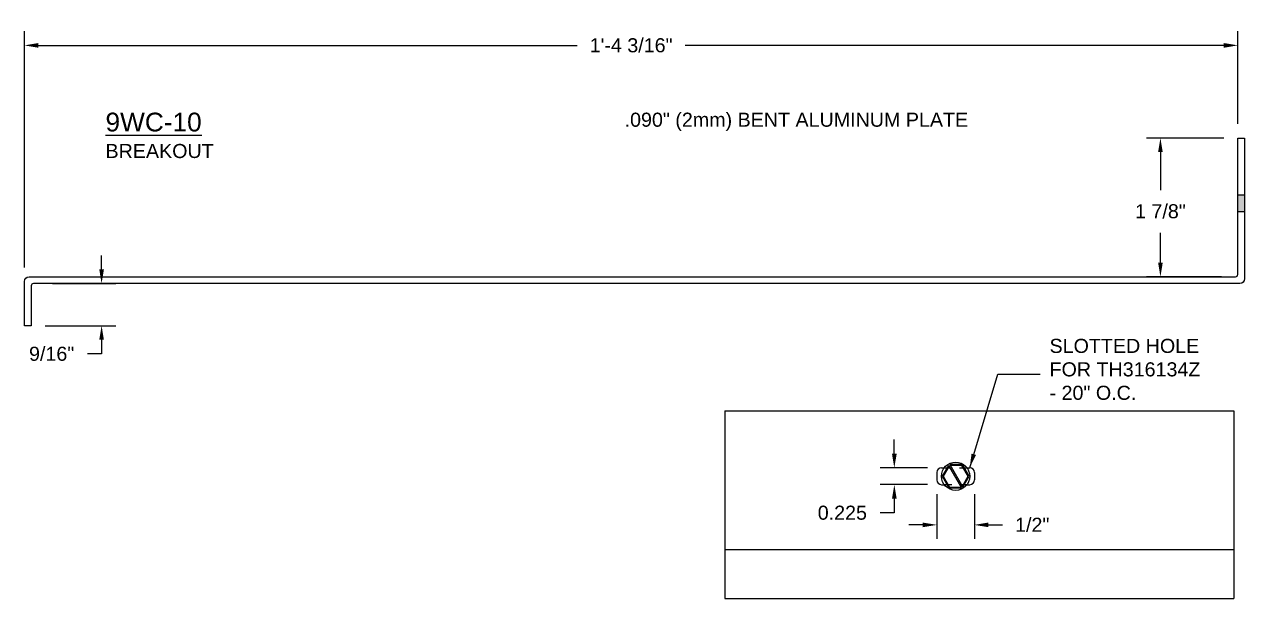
# Model space of a CAD drawing. Header units: inches. Extents: x -0.8 to 56.2, y 1.5 to 14.2.
# Drawn here: x 39.97 to 56.22, y 4.54 to 12.18 of the extents above; entities that cross this region are included whole.
import ezdxf

# ---------------------------------------------------------------- set-up
doc = ezdxf.new("R2010")
doc.units = ezdxf.units.IN
doc.header["$LTSCALE"] = 0.25
doc.header["$MEASUREMENT"] = 0
doc.linetypes.add('HIDDEN', pattern=[0.375, 0.25, -0.125])
for name, color, linetype in [('ANCHORS', 4, 'Continuous'), ('DIMENSIONS', 3, 'Continuous'), ('METALS', 7, 'Continuous'), ('TEXT', 2, 'Continuous')]:
    doc.layers.add(name, color=color, linetype=linetype)
doc.styles.add('ARIAL', font='arial.ttf')
doc.dimstyles.new('ARIAL', dxfattribs={"dimtxt": 0.1875, "dimasz": 0.1875, "dimexe": 0.1875, "dimexo": 0.1875, "dimgap": 0.1875, "dimtad": 0, "dimtih": 1, "dimtoh": 1, "dimdec": 4, "dimzin": 3, "dimdsep": 46, "dimlunit": 4, "dimtxsty": 'ARIAL', "dimcen": 0.1875, "dimadec": 0, "dimazin": 0, "dimtfac": 1, "dimtdec": 4, "dimtofl": 0, "dimtmove": 0, "dimatfit": 3, "dimfxl": 0, "dimfrac": 2, "dimtolj": 1, "dimtzin": 0, "dimarcsym": 0})

# ---------------------------------------------------------------- blocks, each defined once
blk = doc.blocks.new('*D9')
at = {"layer": 'Defpoints', "color": 0}
for p in [(39.972, 11.905), (56.132, 10.671), (39.972, 8.761)]:
    blk.add_point(p, dxfattribs=at)
at = {"layer": 'DIMENSIONS', "color": 0, "lineweight": -2}
for p, q in [((39.972, 8.948), (39.972, 12.092)), ((56.132, 10.858), (56.132, 12.092)), ((40.159, 11.905), (47.333, 11.905)), ((55.944, 11.905), (48.771, 11.905))]:
    blk.add_line(p, q, dxfattribs=at)
at = {"layer": 'DIMENSIONS', "color": 0}
for points in [[(40.159, 11.936), (40.159, 11.873), (39.972, 11.905)], [(55.944, 11.936), (55.944, 11.873), (56.132, 11.905)]]:
    blk.add_solid(points, dxfattribs=at)
at = {"layer": 'DIMENSIONS', "color": 0, "insert": (48.052, 11.905), "char_height": 0.1875, "attachment_point": 5, "style": 'ARIAL'}
blk.add_mtext('\\A1;1\'-4 3/16"', dxfattribs=at)
blk = doc.blocks.new('*D10')
at = {"layer": 'Defpoints', "color": 0}
for p in [(40.159, 8.733), (41, 8.733), (40.062, 8.171)]:
    blk.add_point(p, dxfattribs=at)
at = {"layer": 'DIMENSIONS', "color": 0, "lineweight": -2}
for p, q in [((41, 8.921), (41, 9.108)), ((40.347, 8.733), (41.188, 8.733)), ((40.249, 8.171), (41.188, 8.171)), ((41, 7.983), (41, 7.796)), ((41, 7.796), (40.813, 7.796))]:
    blk.add_line(p, q, dxfattribs=at)
at = {"layer": 'DIMENSIONS', "color": 0}
for points in [[(40.969, 8.921), (41.031, 8.921), (41, 8.733)], [(40.969, 7.983), (41.031, 7.983), (41, 8.171)]]:
    blk.add_solid(points, dxfattribs=at)
at = {"layer": 'DIMENSIONS', "color": 0, "insert": (40.335, 7.796), "char_height": 0.1875, "attachment_point": 5, "style": 'ARIAL'}
blk.add_mtext('\\A1;9/16"', dxfattribs=at)
blk = doc.blocks.new('*D11')
at = {"layer": 'Defpoints', "color": 0}
for p in [(56.132, 10.671), (55.101, 8.823), (56.101, 8.823)]:
    blk.add_point(p, dxfattribs=at)
at = {"layer": 'DIMENSIONS', "color": 0, "lineweight": -2}
for p, q in [((55.944, 10.671), (54.914, 10.671)), ((55.101, 10.483), (55.101, 9.978)), ((55.101, 9.011), (55.101, 9.409)), ((55.913, 8.823), (54.914, 8.823))]:
    blk.add_line(p, q, dxfattribs=at)
at = {"layer": 'DIMENSIONS', "color": 0}
for points in [[(55.07, 10.483), (55.132, 10.483), (55.101, 10.671)], [(55.07, 9.011), (55.132, 9.011), (55.101, 8.823)]]:
    blk.add_solid(points, dxfattribs=at)
at = {"layer": 'DIMENSIONS', "color": 0, "insert": (55.101, 9.694), "char_height": 0.1875, "attachment_point": 5, "style": 'ARIAL'}
blk.add_mtext('\\A1;1 7/8"', dxfattribs=at)
blk = doc.blocks.new('*D17')
at = {"layer": 'Defpoints', "color": 0}
for p in [(52.124, 6.116), (52.624, 6.116), (52.624, 5.518)]:
    blk.add_point(p, dxfattribs=at)
at = {"layer": 'DIMENSIONS', "color": 0, "lineweight": -2}
for p, q in [((52.124, 5.929), (52.124, 5.33)), ((52.624, 5.929), (52.624, 5.33)), ((51.936, 5.518), (51.749, 5.518)), ((52.811, 5.518), (52.999, 5.518))]:
    blk.add_line(p, q, dxfattribs=at)
at = {"layer": 'DIMENSIONS', "color": 0}
for points in [[(51.936, 5.549), (51.936, 5.487), (52.124, 5.518)], [(52.811, 5.549), (52.811, 5.487), (52.624, 5.518)]]:
    blk.add_solid(points, dxfattribs=at)
at = {"layer": 'DIMENSIONS', "color": 0, "insert": (53.394, 5.518), "char_height": 0.1875, "attachment_point": 5, "style": 'ARIAL'}
blk.add_mtext('\\A1;1/2"', dxfattribs=at)
blk = doc.blocks.new('*D18')
at = {"layer": 'Defpoints', "color": 0}
for p in [(52.186, 6.279), (51.557, 6.054), (52.186, 6.054)]:
    blk.add_point(p, dxfattribs=at)
at = {"layer": 'DIMENSIONS', "color": 0, "lineweight": -2}
for p, q in [((51.557, 6.466), (51.557, 6.654)), ((51.999, 6.279), (51.37, 6.279)), ((51.999, 6.054), (51.37, 6.054)), ((51.557, 5.866), (51.557, 5.679)), ((51.557, 5.679), (51.37, 5.679))]:
    blk.add_line(p, q, dxfattribs=at)
at = {"layer": 'DIMENSIONS', "color": 0}
for points in [[(51.526, 6.466), (51.589, 6.466), (51.557, 6.279)], [(51.526, 5.866), (51.589, 5.866), (51.557, 6.054)]]:
    blk.add_solid(points, dxfattribs=at)
at = {"layer": 'DIMENSIONS', "color": 0, "insert": (50.865, 5.679), "char_height": 0.1875, "attachment_point": 5, "style": 'ARIAL'}
blk.add_mtext('\\A1;0.225', dxfattribs=at)
blk = doc.blocks.new('tapcon head')
for p, q in [((-0.097, 0.144), (0.076, -0.156)), ((-0.076, 0.156), (0.097, -0.144))]:
    blk.add_line(p, q)
for points in [[(-0.097, 0.144), (-0.18, 0), (-0.09, -0.156), (0.076, -0.156)], [(-0.09, 0.131), (-0.166, 0), (-0.083, -0.144), (0.069, -0.144)], [(0.097, -0.144), (0.18, 0), (0.09, 0.156), (-0.076, 0.156)], [(0.09, -0.131), (0.166, 0), (0.083, 0.144), (-0.069, 0.144)]]:
    blk.add_lwpolyline(points)
blk.add_circle((0, 0), 0.188)

msp = doc.modelspace()

# ---------------------------------------------------------------- hatches: boundary and pattern name
at = {"layer": 'METALS'}
msp.add_hatch(color=256, dxfattribs=at).paths.add_polyline_path([(56.13198, 9.68854), (56.22198, 9.68854), (56.22198, 9.91314), (56.13198, 9.91314)])

# ---------------------------------------------------------------- linework, layer by layer
for p, q in [((49.29932, 7.03613), (56.07881, 7.03613)), ((49.29932, 7.03613), (49.29932, 4.53613)), ((56.07881, 7.03613), (56.07881, 4.53613)), ((52.12364, 6.21613), (52.12364, 6.11613)), ((52.18614, 6.27863), (52.22364, 6.27863)), ((52.52364, 6.27863), (52.56114, 6.27863)), ((52.62364, 6.21613), (52.62364, 6.11613)), ((52.18614, 6.05363), (52.22364, 6.05363)), ((52.52364, 6.05363), (52.56114, 6.05363)), ((49.29932, 5.18863), (56.07881, 5.18863)), ((49.29932, 4.53613), (56.07881, 4.53613))]:
    msp.add_line(p, q)
at = {"linetype": 'HIDDEN', "ltscale": 0.125}
for p, q in [((52.22364, 6.27863), (52.52364, 6.27863)), ((52.52364, 6.05363), (52.22364, 6.05363))]:
    msp.add_line(p, q, dxfattribs=at)
for centre, start, end in [((52.18614, 6.21613), 90, 180), ((52.56114, 6.21613), 0, 90), ((52.18614, 6.11613), 180, 270), ((52.56114, 6.11613), 270, 0)]:
    msp.add_arc(centre, 0.0625, start, end)
at = {"layer": 'METALS'}
msp.add_lwpolyline([(56.22198, 10.67084), (56.22198, 8.79584, -0.41421356), (56.15948, 8.73334), (40.09322, 8.73334, 0.41421356), (40.06197, 8.70209), (40.06197, 8.17084), (39.97197, 8.17084), (39.97197, 8.76084, -0.41421356), (40.03447, 8.82334), (56.10073, 8.82334, 0.41421356), (56.13198, 8.85459), (56.13198, 10.67084)], format="xyb", close=True, dxfattribs=at)
msp.add_lwpolyline([(56.13198, 9.91314), (56.22198, 9.91314), (56.22198, 9.68854), (56.13198, 9.68854)], close=True, dxfattribs=at)

# ---------------------------------------------------------------- block references
at = {"layer": 'ANCHORS'}
msp.add_blockref('tapcon head', (52.37364, 6.16613), dxfattribs=at)

# ---------------------------------------------------------------- texts
at = {"layer": 'TEXT', "char_height": 0.25, "width": 5.1875, "attachment_point": 1, "style": 'ARIAL'}
for s, insert in [('{\\L9WC-10\\H0.75x;\\l\\PBREAKOUT}', (41.05216, 11.00858)), ('{\\H0.75x;.090" (2mm) BENT ALUMINUM PLATE}', (47.9652, 11.00858))]:
    msp.add_mtext(s, dxfattribs=dict(at, insert=insert))
at = {"layer": 'TEXT', "insert": (53.62439, 7.58846), "char_height": 0.1875, "attachment_point": 4, "style": 'ARIAL'}
msp.add_mtext('SLOTTED HOLE\\PFOR TH316134Z\\P- 20" O.C.', dxfattribs=at)

# ---------------------------------------------------------------- dimensions: what is measured, and where the dimension line sits
at = {"layer": 'DIMENSIONS'}
dim = msp.add_linear_dim(base=(39.97197, 11.90467), p1=(56.13197, 10.67084), p2=(39.97197, 8.76084), dimstyle='ARIAL', override={"dimpost": ''}, dxfattribs=at)
dim.commit()
dim.dimension.update_dxf_attribs({"geometry": '*D9', "text_midpoint": (48.05197, 11.90467)})
for base, p1, p2, override, picture, middle in [((55.10112, 8.82334), (56.13197, 10.67084), (56.10072, 8.82334), {"dimpost": ''}, '*D11', (55.10112, 9.69378)), ((41.00013, 8.73334), (40.06197, 8.17084), (40.15947, 8.73334), {"dimpost": ''}, '*D10', (40.33531, 7.79584)), ((51.55727, 6.05363), (52.18614, 6.27863), (52.18614, 6.05363), {"dimdec": 3, "dimlunit": 2, "dimpost": ''}, '*D18', (50.86521, 5.67863))]:
    dim = msp.add_linear_dim(base=base, p1=p1, p2=p2, angle=90, dimstyle='ARIAL', override=override, dxfattribs=at)
    dim.commit()
    dim.dimension.update_dxf_attribs({"geometry": picture, "text_midpoint": middle, "dimtype": 160})
dim = msp.add_linear_dim(base=(52.62364, 5.51777), p1=(52.12364, 6.11613), p2=(52.62364, 6.11613), dimstyle='ARIAL', override={"dimpost": ''}, dxfattribs=at)
dim.commit()
dim.dimension.update_dxf_attribs({"geometry": '*D17', "text_midpoint": (53.39429, 5.51777), "dimtype": 160})

# ---------------------------------------------------------------- leaders
at = {"layer": 'TEXT', "annotation_type": 0, "has_hookline": 1, "hookline_direction": 0, "text_width": 1.9809}
msp.add_leader([(52.56114, 6.27863), (52.93615, 7.52596), (53.49939, 7.52596)], dimstyle='ARIAL', override={"dimgap": 0.125, "dimtad": 0}, dxfattribs=at)

doc.saveas('drawing.dxf')
